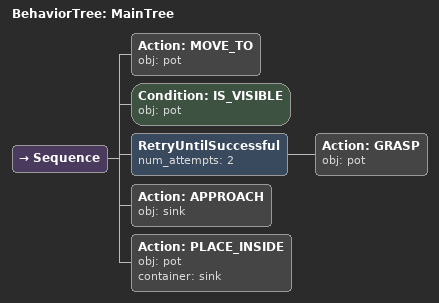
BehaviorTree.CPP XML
<root main_tree_to_execute="MainTree">
  <BehaviorTree ID="MainTree">
    <Sequence>
      <!-- Move to pot -->
      <Action ID="MOVE_TO" obj="pot" />
      <!-- Check pot is visible before GRASP -->
      <Condition ID="IS_VISIBLE" obj="pot" />
      <!-- Retry GRASP pot up to 2 attempts -->
      <RetryUntilSuccessful num_attempts="2">
        <!-- Grasp pot -->
        <Action ID="GRASP" obj="pot" />
      </RetryUntilSuccessful>
      <!-- Navigate to sink -->
      <Action ID="APPROACH" obj="sink" />
      <!-- Approach sink -->
      <Action ID="PLACE_INSIDE" obj="pot" container="sink" />
    </Sequence>
  </BehaviorTree>
</root>
